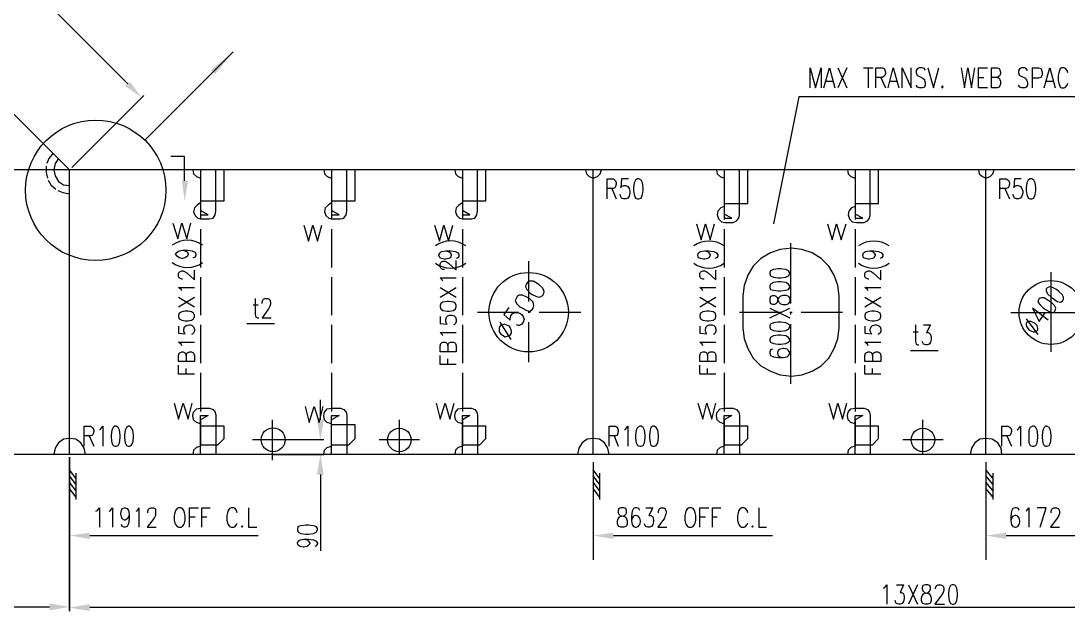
# Model space of a CAD drawing. Header units: millimetres. Extents: x 0.6 to 49, y 0.3 to 23.1.
# Drawn here: x 5.97 to 11.01, y 4.46 to 7.3 of the extents above; entities that cross this region are included whole.
import ezdxf

# ---------------------------------------------------------------- set-up
doc = ezdxf.new("R2010")
doc.units = ezdxf.units.MM
doc.layers.add('PDF_Geometry', color=7, linetype='Continuous')
doc.layers.add('PDF_Solid Fills', color=7, linetype='Continuous')

msp = doc.modelspace()

# ---------------------------------------------------------------- linework, layer by layer
at = {"layer": 'PDF_Geometry', "lineweight": 25}
msp.add_lwpolyline([(16.0061, 5.21), (4.4228, 5.21, -0.414794), (2.9628, 6.67), (2.9628, 19.12)], format="xyb", dxfattribs=at)
for points in [[(15.9694, 6.58), (6.2028, 6.58), (2.9628, 9.82)], [(4.2694, 9.2033), (6.4828, 6.9933)], [(6.5661, 6.7233), (6.9894, 7.1467)], [(9.7661, 6.9733), (9.7661, 7.07), (9.7928, 6.9733), (9.8194, 7.07), (9.8194, 6.9733)], [(9.8328, 6.9733), (9.8594, 7.07), (9.8861, 6.9733)], [(9.8994, 7.07), (9.9428, 6.9733)], [(9.9428, 7.07), (9.8994, 6.9733)], [(10.0228, 7.07), (10.0694, 7.07)], [(10.0461, 7.07), (10.0461, 6.9733)], [(10.0828, 6.9733), (10.0828, 7.07), (10.1128, 7.07), (10.1228, 7.0667), (10.1261, 7.06), (10.1294, 7.05), (10.1294, 7.0433), (10.1261, 7.0333), (10.1228, 7.03), (10.1128, 7.0233), (10.0828, 7.0233)], [(10.1428, 6.9733), (10.1661, 7.07), (10.1928, 6.9733)], [(10.2094, 6.9733), (10.2094, 7.07), (10.2528, 6.9733), (10.2528, 7.07)], [(10.3194, 7.0567), (10.3161, 7.0667), (10.3061, 7.07), (10.2928, 7.07), (10.2828, 7.0667), (10.2761, 7.0567), (10.2761, 7.0467), (10.2794, 7.0367), (10.2828, 7.0333), (10.2894, 7.03), (10.3094, 7.02), (10.3161, 7.0133), (10.3161, 7.01), (10.3194, 7), (10.3194, 6.9867), (10.3161, 6.9767), (10.3061, 6.9733), (10.2928, 6.9733), (10.2828, 6.9767), (10.2761, 6.9867)], [(10.3328, 7.07), (10.3594, 6.9733), (10.3861, 7.07)], [(10.4928, 7.07), (10.5094, 6.9733), (10.5261, 7.07), (10.5428, 6.9733), (10.5594, 7.07)], [(10.6194, 6.9733), (10.5761, 6.9733), (10.5761, 7.07), (10.6194, 7.07)], [(10.6661, 7.0233), (10.6761, 7.02), (10.6794, 7.0133), (10.6828, 7.0067), (10.6828, 6.9933), (10.6794, 6.9833), (10.6761, 6.9767), (10.6661, 6.9733), (10.6394, 6.9733), (10.6394, 7.07), (10.6661, 7.07), (10.6761, 7.0667), (10.6794, 7.06), (10.6828, 7.05), (10.6828, 7.0433), (10.6794, 7.0333), (10.6761, 7.03), (10.6661, 7.0233), (10.6394, 7.0233)], [(10.8128, 7.0567), (10.8061, 7.0667), (10.7994, 7.07), (10.7861, 7.07), (10.7761, 7.0667), (10.7694, 7.0567), (10.7694, 7.0467), (10.7728, 7.0367), (10.7761, 7.0333), (10.7828, 7.03), (10.8028, 7.02), (10.8061, 7.0133), (10.8094, 7.01), (10.8128, 7), (10.8128, 6.9867), (10.8061, 6.9767), (10.7994, 6.9733), (10.7861, 6.9733), (10.7761, 6.9767), (10.7694, 6.9867)], [(10.8361, 6.9733), (10.8361, 7.07), (10.8661, 7.07), (10.8761, 7.0667), (10.8794, 7.06), (10.8828, 7.05), (10.8828, 7.0367), (10.8794, 7.03), (10.8761, 7.0233), (10.8661, 7.02), (10.8361, 7.02)], [(10.8928, 6.9733), (10.9194, 7.07), (10.9461, 6.9733)], [(11.0061, 7.0467), (11.0028, 7.0567), (10.9961, 7.0667), (10.9894, 7.07), (10.9761, 7.07), (10.9694, 7.0667), (10.9661, 7.0567), (10.9628, 7.0467), (10.9594, 7.0333), (10.9594, 7.01), (10.9628, 6.9967), (10.9661, 6.9867), (10.9694, 6.9767), (10.9761, 6.9733), (10.9894, 6.9733), (10.9961, 6.9767), (11.0028, 6.9867), (11.0061, 6.9967)], [(9.8428, 7.0067), (9.8761, 7.0067)], [(10.1061, 7.0233), (10.1294, 6.9733)], [(10.1528, 7.0067), (10.1828, 7.0067)], [(10.5761, 7.0233), (10.6028, 7.0233)], [(10.9028, 7.0067), (10.9361, 7.0067)], [(6.2128, 6.59), (6.5594, 6.9367)], [(11.5328, 6.93), (9.7128, 6.93), (9.5894, 6.32)], [(6.1228, 6.66), (6.1028, 6.6333), (6.0928, 6.61)], [(6.1494, 6.6333), (6.1328, 6.61), (6.1261, 6.58), (6.1328, 6.55), (6.1494, 6.5233), (6.1728, 6.5067), (6.2028, 6.5033)], [(6.7561, 6.5267), (6.7561, 6.6433), (6.6894, 6.6433)], [(6.2028, 5.21), (6.2028, 6.58), (5.3094, 6.58)], [(6.0894, 6.5967), (6.0894, 6.5667), (6.0961, 6.54)], [(6.7961, 6.58), (6.7994, 6.56), (6.8128, 6.5467), (6.8328, 6.54)], [(6.8328, 6.42), (6.8161, 6.41), (6.8028, 6.3967), (6.7994, 6.3767), (6.8061, 6.36), (6.8194, 6.3467), (6.8361, 6.3433), (6.8761, 6.3433), (6.8928, 6.3467), (6.9028, 6.3633), (6.9061, 6.38), (6.9061, 6.58)], [(6.8328, 6.43), (6.9461, 6.43), (6.9461, 6.58)], [(6.8328, 6.58), (6.8328, 6.3633), (6.8694, 6.3633), (6.8328, 6.3833)], [(7.4261, 6.58), (7.4294, 6.56), (7.4428, 6.5467), (7.4628, 6.54)], [(7.4628, 6.42), (7.4461, 6.41), (7.4328, 6.3967), (7.4294, 6.3767), (7.4361, 6.36), (7.4494, 6.3467), (7.4661, 6.3433), (7.5061, 6.3433), (7.5228, 6.3467), (7.5328, 6.3633), (7.5361, 6.38), (7.5361, 6.58)], [(7.4628, 6.43), (7.5761, 6.43), (7.5761, 6.58)], [(7.4628, 6.58), (7.4628, 6.3633), (7.4994, 6.3633), (7.4628, 6.3833)], [(8.0561, 6.58), (8.0594, 6.56), (8.0728, 6.5467), (8.0928, 6.54)], [(8.0928, 6.42), (8.0761, 6.41), (8.0628, 6.3967), (8.0594, 6.3767), (8.0661, 6.36), (8.0794, 6.3467), (8.0961, 6.3433), (8.1361, 6.3433), (8.1528, 6.3467), (8.1628, 6.3633), (8.1661, 6.38), (8.1661, 6.58)], [(8.0928, 6.43), (8.2061, 6.43), (8.2061, 6.58)], [(8.0928, 6.58), (8.0928, 6.3633), (8.1294, 6.3633), (8.0928, 6.3833)], [(8.6861, 6.58), (8.6894, 6.56), (8.7028, 6.5467), (8.7228, 6.54), (8.7428, 6.5467), (8.7561, 6.56), (8.7628, 6.58)], [(8.7228, 5.21), (8.7228, 6.58)], [(9.3161, 6.58), (9.3194, 6.56), (9.3328, 6.5467), (9.3528, 6.54)], [(9.3528, 6.4033), (9.3361, 6.3967), (9.3228, 6.38), (9.3194, 6.3633), (9.3261, 6.3433), (9.3394, 6.33), (9.3561, 6.3267), (9.3961, 6.3267), (9.4128, 6.3333), (9.4228, 6.3467), (9.4261, 6.3633), (9.4261, 6.58)], [(9.3528, 6.4167), (9.4661, 6.4167), (9.4661, 6.58)], [(9.3528, 6.58), (9.3528, 6.3467), (9.3894, 6.3467), (9.3528, 6.3667)], [(9.9461, 6.58), (9.9494, 6.56), (9.9628, 6.5467), (9.9828, 6.54)], [(9.9828, 6.4033), (9.9661, 6.3967), (9.9528, 6.38), (9.9494, 6.3633), (9.9561, 6.3433), (9.9694, 6.33), (9.9894, 6.3267), (10.0261, 6.3267), (10.0428, 6.3333), (10.0528, 6.3467), (10.0561, 6.3633), (10.0561, 6.58)], [(9.9828, 6.4167), (10.0961, 6.4167), (10.0961, 6.58)], [(9.9828, 6.58), (9.9828, 6.3467), (10.0194, 6.3467), (9.9828, 6.3667)], [(10.5761, 6.58), (10.5794, 6.56), (10.5961, 6.5467), (10.6128, 6.54), (10.6328, 6.5467), (10.6461, 6.56), (10.6528, 6.58)], [(10.6128, 5.21), (10.6128, 6.58)], [(6.0994, 6.53), (6.1128, 6.5067), (6.1361, 6.4867)], [(8.7894, 6.44), (8.7894, 6.5367), (8.8194, 6.5367), (8.8261, 6.53), (8.8294, 6.5267), (8.8328, 6.5167), (8.8328, 6.51), (8.8294, 6.5), (8.8261, 6.4933), (8.8194, 6.49), (8.7894, 6.49)], [(8.8928, 6.5367), (8.8594, 6.5367), (8.8561, 6.4933), (8.8594, 6.5), (8.8694, 6.5033), (8.8794, 6.5033), (8.8894, 6.5), (8.8961, 6.49), (8.8994, 6.4767), (8.8994, 6.4667), (8.8961, 6.4533), (8.8894, 6.4433), (8.8794, 6.44), (8.8694, 6.44), (8.8594, 6.4433), (8.8561, 6.45), (8.8528, 6.46)], [(10.6794, 6.44), (10.6794, 6.5367), (10.7094, 6.5367), (10.7194, 6.53), (10.7228, 6.5267), (10.7261, 6.5167), (10.7261, 6.51), (10.7228, 6.5), (10.7194, 6.4933), (10.7094, 6.49), (10.6794, 6.49)], [(10.7828, 6.5367), (10.7494, 6.5367), (10.7461, 6.4933), (10.7494, 6.5), (10.7594, 6.5033), (10.7694, 6.5033), (10.7794, 6.5), (10.7861, 6.49), (10.7894, 6.4767), (10.7894, 6.4667), (10.7861, 6.4533), (10.7794, 6.4433), (10.7694, 6.44), (10.7594, 6.44), (10.7494, 6.4433), (10.7461, 6.45), (10.7428, 6.46)], [(6.1461, 6.48), (6.1694, 6.47), (6.2028, 6.4633)], [(6.8328, 6.4633), (6.8328, 6.34)], [(7.4628, 6.4633), (7.4628, 6.34)], [(8.0928, 6.4633), (8.0928, 6.34)], [(8.8128, 6.49), (8.8328, 6.44)], [(9.3528, 6.4633), (9.3528, 6.34)], [(9.9828, 6.4633), (9.9828, 6.34)], [(10.7028, 6.49), (10.7261, 6.44)], [(6.6994, 6.3233), (6.7228, 6.2467), (6.7428, 6.3233), (6.7661, 6.2467), (6.7861, 6.3233)], [(7.3294, 6.3133), (7.3528, 6.2367), (7.3728, 6.3133), (7.3961, 6.2367), (7.4161, 6.3133)], [(7.9594, 6.3133), (7.9828, 6.2367), (8.0028, 6.3133), (8.0261, 6.2367), (8.0461, 6.3133)], [(9.2194, 6.32), (9.2428, 6.2433), (9.2628, 6.32), (9.2861, 6.2433), (9.3061, 6.32)], [(9.8494, 6.32), (9.8728, 6.2433), (9.8928, 6.32), (9.9161, 6.2433), (9.9394, 6.32)], [(6.8328, 6.2933), (6.8328, 6.11)], [(7.4628, 6.2933), (7.4628, 6.11)], [(8.0928, 6.2933), (8.0928, 6.11)], [(9.3528, 6.2933), (9.3528, 6.11)], [(9.9828, 6.2933), (9.9828, 6.11)], [(9.6728, 5.9367), (9.6728, 6.2267)], [(6.7461, 6.1933), (6.7594, 6.19), (6.7694, 6.1833), (6.7728, 6.1733), (6.7694, 6.1633), (6.7594, 6.1567), (6.7461, 6.1533), (6.7428, 6.1533), (6.7294, 6.1567), (6.7194, 6.1633), (6.7128, 6.1733), (6.7194, 6.1833), (6.7294, 6.19), (6.7461, 6.1933), (6.7694, 6.1933), (6.7928, 6.19), (6.8061, 6.1833), (6.8094, 6.1733), (6.8094, 6.17), (6.8061, 6.16), (6.7961, 6.1567)], [(8.0128, 6.19), (8.0261, 6.1867), (8.0361, 6.18), (8.0394, 6.17), (8.0394, 6.1667), (8.0361, 6.1567), (8.0261, 6.1533), (8.0128, 6.15), (8.0061, 6.15), (7.9928, 6.1533), (7.9861, 6.1567), (7.9794, 6.1667), (7.9794, 6.17), (7.9861, 6.18), (7.9928, 6.1867), (8.0128, 6.19), (8.0361, 6.19), (8.0594, 6.1867), (8.0728, 6.18), (8.0761, 6.17), (8.0761, 6.1633), (8.0728, 6.1567), (8.0628, 6.1533)], [(9.2594, 6.19), (9.2728, 6.1867), (9.2794, 6.18), (9.2861, 6.17), (9.2861, 6.1667), (9.2794, 6.1567), (9.2728, 6.1533), (9.2594, 6.15), (9.2528, 6.15), (9.2394, 6.1533), (9.2294, 6.1567), (9.2261, 6.1667), (9.2261, 6.17), (9.2294, 6.18), (9.2394, 6.1867), (9.2594, 6.19), (9.2794, 6.19), (9.3028, 6.1867), (9.3161, 6.18), (9.3228, 6.17), (9.3228, 6.1633), (9.3161, 6.1567), (9.3094, 6.1533)], [(10.0528, 6.19), (10.0661, 6.1867), (10.0728, 6.18), (10.0794, 6.17), (10.0794, 6.1667), (10.0728, 6.1567), (10.0661, 6.1533), (10.0528, 6.15), (10.0461, 6.15), (10.0328, 6.1533), (10.0228, 6.1567), (10.0194, 6.1667), (10.0194, 6.17), (10.0228, 6.18), (10.0328, 6.1867), (10.0528, 6.19), (10.0728, 6.19), (10.0961, 6.1867), (10.1094, 6.18), (10.1161, 6.17), (10.1161, 6.1633), (10.1094, 6.1567), (10.1028, 6.1533)], [(8.0061, 6.1), (7.9994, 6.1), (7.9928, 6.1033), (7.9894, 6.1067), (7.9861, 6.1133), (7.9861, 6.1267), (7.9894, 6.1333), (7.9928, 6.1367), (7.9994, 6.14), (8.0094, 6.14), (8.0161, 6.1367), (8.0261, 6.13), (8.0628, 6.0967), (8.0628, 6.1433)], [(8.4128, 5.9467), (8.4128, 6.14)], [(6.7461, 6.0533), (6.7428, 6.0533), (6.7361, 6.0567), (6.7294, 6.06), (6.7261, 6.0667), (6.7261, 6.08), (6.7294, 6.0867), (6.7361, 6.09), (6.7428, 6.0933), (6.7494, 6.0933), (6.7561, 6.09), (6.7661, 6.0833), (6.8028, 6.05), (6.8028, 6.0967)], [(6.8328, 6.0633), (6.8328, 5.88)], [(7.4628, 6.0633), (7.4628, 5.88)], [(7.9994, 6.0433), (7.9961, 6.05), (7.9861, 6.06), (8.0628, 6.06)], [(8.0928, 6.0633), (8.0928, 5.88)], [(9.2561, 6.0533), (9.2494, 6.0533), (9.2428, 6.0567), (9.2394, 6.06), (9.2361, 6.0667), (9.2361, 6.08), (9.2394, 6.0867), (9.2428, 6.09), (9.2494, 6.0933), (9.2594, 6.0933), (9.2661, 6.09), (9.2761, 6.0833), (9.3128, 6.05), (9.3128, 6.0967)], [(9.3528, 6.0633), (9.3528, 5.88)], [(9.9828, 6.0633), (9.9828, 5.88)], [(10.0494, 6.0533), (10.0461, 6.0533), (10.0394, 6.0567), (10.0328, 6.06), (10.0294, 6.0667), (10.0294, 6.08), (10.0328, 6.0867), (10.0394, 6.09), (10.0461, 6.0933), (10.0528, 6.0933), (10.0594, 6.09), (10.0694, 6.0833), (10.1061, 6.05), (10.1061, 6.0967)], [(10.9261, 5.7033), (10.9261, 6.0867)], [(6.7428, 5.9967), (6.7394, 6.0033), (6.7261, 6.0133), (6.8028, 6.0133)], [(7.9861, 5.9667), (8.0628, 6.0133)], [(7.9861, 6.0133), (8.0628, 5.9667)], [(9.2494, 5.9967), (9.2461, 6.0033), (9.2361, 6.0133), (9.3128, 6.0133)], [(10.0461, 5.9967), (10.0428, 6.0033), (10.0294, 6.0133), (10.1061, 6.0133)], [(6.7261, 5.92), (6.8028, 5.9667)], [(6.7261, 5.9667), (6.8028, 5.92)], [(7.0961, 5.96), (7.0961, 5.8833), (7.0994, 5.87), (7.1061, 5.8667), (7.1128, 5.8667)], [(7.1294, 5.9367), (7.1294, 5.9433), (7.1328, 5.9533), (7.1361, 5.9567), (7.1428, 5.96), (7.1561, 5.96), (7.1628, 5.9567), (7.1661, 5.9533), (7.1694, 5.9433), (7.1694, 5.9333), (7.1661, 5.9233), (7.1594, 5.91), (7.1294, 5.8667), (7.1728, 5.8667)], [(9.2361, 5.92), (9.3128, 5.9667)], [(9.2361, 5.9667), (9.3128, 5.92)], [(10.0294, 5.92), (10.1061, 5.9667)], [(10.0294, 5.9667), (10.1061, 5.92)], [(7.0861, 5.93), (7.1094, 5.93)], [(8.3161, 5.9167), (8.2928, 5.8833), (8.3228, 5.8567), (8.3228, 5.8633), (8.3261, 5.8767), (8.3328, 5.8867), (8.3461, 5.8933), (8.3561, 5.8933), (8.3694, 5.89), (8.3794, 5.8833), (8.3861, 5.8733), (8.3894, 5.86), (8.3861, 5.8467), (8.3794, 5.8367), (8.3661, 5.83), (8.3628, 5.83), (8.3528, 5.8333)], [(8.4128, 5.8933), (8.4128, 5.9)], [(9.5728, 5.8667), (9.6694, 5.9133)], [(9.5728, 5.9133), (9.6694, 5.8667)], [(10.9128, 5.8567), (10.8361, 5.9133), (10.8694, 5.85), (10.8961, 5.89)], [(7.9861, 5.8733), (7.9861, 5.84), (8.0194, 5.8367), (8.0161, 5.84), (8.0128, 5.85), (8.0128, 5.86), (8.0161, 5.87), (8.0228, 5.8767), (8.0328, 5.88), (8.0428, 5.88), (8.0528, 5.8767), (8.0594, 5.87), (8.0628, 5.86), (8.0628, 5.85), (8.0594, 5.84), (8.0561, 5.8367), (8.0494, 5.8333)], [(8.3628, 5.8933), (8.1661, 5.8933)], [(8.2728, 5.8467), (8.3261, 5.7633)], [(8.4194, 5.8933), (8.4094, 5.8933)], [(8.4128, 5.6533), (8.4128, 5.8467)], [(8.6628, 5.8933), (8.4628, 5.8933)], [(9.6261, 5.8933), (9.4261, 5.8933)], [(9.6794, 5.8933), (9.6694, 5.8933)], [(9.6728, 5.8833), (9.6728, 5.89)], [(9.9228, 5.8933), (9.7228, 5.8933)], [(10.7328, 5.8933), (11.1161, 5.8933)], [(10.8061, 5.8633), (10.8628, 5.7867)], [(6.7261, 5.8267), (6.7261, 5.7933), (6.7594, 5.79), (6.7561, 5.7933), (6.7528, 5.8033), (6.7528, 5.8133), (6.7561, 5.8233), (6.7628, 5.83), (6.7761, 5.8333), (6.7828, 5.8333), (6.7928, 5.83), (6.7994, 5.8233), (6.8028, 5.8133), (6.8028, 5.8033), (6.7994, 5.7933), (6.7961, 5.79), (6.7894, 5.7867)], [(6.8328, 5.8333), (6.8328, 5.65)], [(7.0561, 5.84), (7.1894, 5.84)], [(7.4628, 5.8333), (7.4628, 5.65)], [(7.9994, 5.78), (7.9961, 5.7867), (7.9861, 5.7967), (8.0628, 5.7967)], [(8.0928, 5.8333), (8.0928, 5.65)], [(9.2361, 5.8267), (9.2361, 5.7933), (9.2694, 5.79), (9.2661, 5.7933), (9.2628, 5.8033), (9.2628, 5.8133), (9.2661, 5.8233), (9.2728, 5.83), (9.2828, 5.8333), (9.2928, 5.8333), (9.3028, 5.83), (9.3094, 5.8233), (9.3128, 5.8133), (9.3128, 5.8033), (9.3094, 5.7933), (9.3061, 5.79), (9.2994, 5.7867)], [(9.3528, 5.8333), (9.3528, 5.65)], [(9.6728, 5.55), (9.6728, 5.8367)], [(9.9828, 5.8333), (9.9828, 5.65)], [(10.0294, 5.8267), (10.0294, 5.7933), (10.0628, 5.79), (10.0594, 5.7933), (10.0561, 5.8033), (10.0561, 5.8133), (10.0594, 5.8233), (10.0661, 5.83), (10.0794, 5.8333), (10.0861, 5.8333), (10.0961, 5.83), (10.1028, 5.8233), (10.1061, 5.8133), (10.1061, 5.8033), (10.1028, 5.7933), (10.0994, 5.79), (10.0928, 5.7867)], [(10.2628, 5.8), (10.2861, 5.8)], [(10.2728, 5.8333), (10.2728, 5.7533), (10.2761, 5.74), (10.2828, 5.7367), (10.2894, 5.7367)], [(10.3128, 5.8333), (10.3461, 5.8333), (10.3261, 5.7967), (10.3361, 5.7967), (10.3428, 5.79), (10.3461, 5.7867), (10.3494, 5.7733), (10.3494, 5.7633), (10.3461, 5.75), (10.3394, 5.74), (10.3294, 5.7367), (10.3228, 5.7367), (10.3128, 5.74), (10.3094, 5.7467), (10.3061, 5.7533)], [(6.7428, 5.7333), (6.7394, 5.74), (6.7261, 5.75), (6.8028, 5.75)], [(8.0228, 5.7333), (8.0261, 5.7433), (8.0294, 5.7467), (8.0361, 5.75), (8.0494, 5.75), (8.0561, 5.7467), (8.0594, 5.7433), (8.0628, 5.7333), (8.0628, 5.7033), (7.9861, 5.7033), (7.9861, 5.7333), (7.9894, 5.7433), (7.9928, 5.7467), (7.9994, 5.75), (8.0094, 5.75), (8.0161, 5.7467), (8.0194, 5.7433), (8.0228, 5.7333), (8.0228, 5.7033)], [(9.2494, 5.7333), (9.2461, 5.74), (9.2361, 5.75), (9.3128, 5.75)], [(10.0461, 5.7333), (10.0428, 5.74), (10.0294, 5.75), (10.1061, 5.75)], [(6.7628, 5.6867), (6.7661, 5.6967), (6.7728, 5.7), (6.7794, 5.7033), (6.7894, 5.7033), (6.7961, 5.7), (6.7994, 5.6967), (6.8028, 5.6867), (6.8028, 5.6567), (6.7261, 5.6567), (6.7261, 5.6867), (6.7294, 5.6967), (6.7361, 5.7), (6.7428, 5.7033), (6.7494, 5.7033), (6.7561, 5.7), (6.7594, 5.6967), (6.7628, 5.6867), (6.7628, 5.6567)], [(9.2728, 5.6867), (9.2761, 5.6967), (9.2794, 5.7), (9.2861, 5.7033), (9.2994, 5.7033), (9.3061, 5.7), (9.3094, 5.6967), (9.3128, 5.6867), (9.3128, 5.6567), (9.2361, 5.6567), (9.2361, 5.6867), (9.2394, 5.6967), (9.2428, 5.7), (9.2494, 5.7033), (9.2594, 5.7033), (9.2661, 5.7), (9.2694, 5.6967), (9.2728, 5.6867), (9.2728, 5.6567)], [(9.5861, 5.7167), (9.5761, 5.7133), (9.5728, 5.7033), (9.5728, 5.6967), (9.5761, 5.6867), (9.5894, 5.68), (9.6128, 5.6767), (9.6361, 5.6767), (9.6561, 5.68), (9.6628, 5.6867), (9.6694, 5.6967), (9.6694, 5.7), (9.6628, 5.71), (9.6561, 5.7167), (9.6394, 5.72), (9.6361, 5.72), (9.6228, 5.7167), (9.6128, 5.71), (9.6094, 5.7), (9.6094, 5.6967), (9.6128, 5.6867), (9.6228, 5.68), (9.6361, 5.6767)], [(10.0661, 5.6867), (10.0694, 5.6967), (10.0761, 5.7), (10.0828, 5.7033), (10.0928, 5.7033), (10.0994, 5.7), (10.1028, 5.6967), (10.1061, 5.6867), (10.1061, 5.6567), (10.0294, 5.6567), (10.0294, 5.6867), (10.0328, 5.6967), (10.0394, 5.7), (10.0461, 5.7033), (10.0528, 5.7033), (10.0594, 5.7), (10.0628, 5.6967), (10.0661, 5.6867), (10.0661, 5.6567)], [(10.2494, 5.71), (10.3828, 5.71)], [(8.0628, 5.6433), (7.9861, 5.6433), (7.9861, 5.6867)], [(8.0228, 5.6433), (8.0228, 5.67)], [(6.8028, 5.5967), (6.7261, 5.5967), (6.7261, 5.64)], [(6.7628, 5.5967), (6.7628, 5.6233)], [(6.8328, 5.6033), (6.8328, 5.4167)], [(7.4628, 5.6033), (7.4628, 5.4167)], [(8.0928, 5.6033), (8.0928, 5.4167)], [(9.3128, 5.5967), (9.2361, 5.5967), (9.2361, 5.64)], [(9.2728, 5.5967), (9.2728, 5.6233)], [(9.3528, 5.6033), (9.3528, 5.4167)], [(9.9828, 5.6033), (9.9828, 5.4167)], [(10.1061, 5.5967), (10.0294, 5.5967), (10.0294, 5.64)], [(10.0661, 5.5967), (10.0661, 5.6233)], [(6.7061, 5.4567), (6.7261, 5.38), (6.7494, 5.4567), (6.7728, 5.38), (6.7928, 5.4567)], [(7.4094, 5.3767), (7.4094, 5.4733)], [(7.9661, 5.4567), (7.9861, 5.38), (8.0094, 5.4567), (8.0328, 5.38), (8.0528, 5.4567)], [(9.2261, 5.4567), (9.2494, 5.38), (9.2694, 5.4567), (9.2928, 5.38), (9.3128, 5.4567)], [(9.8561, 5.4567), (9.8794, 5.38), (9.8994, 5.4567), (9.9228, 5.38), (9.9428, 5.4567)], [(6.8328, 5.3567), (6.8128, 5.3633), (6.7994, 5.3767), (6.7961, 5.3967), (6.7994, 5.4133), (6.8128, 5.43), (6.8328, 5.4333), (6.8761, 5.4333), (6.8928, 5.4267), (6.9028, 5.4133), (6.9061, 5.3967), (6.9061, 5.21)], [(6.8328, 5.21), (6.8328, 5.3967), (6.8694, 5.3967), (6.8328, 5.3767)], [(7.3361, 5.44), (7.3561, 5.3633), (7.3794, 5.44), (7.4028, 5.3633), (7.4228, 5.44)], [(7.4628, 5.3567), (7.4428, 5.3633), (7.4294, 5.3767), (7.4261, 5.3967), (7.4294, 5.4133), (7.4428, 5.43), (7.4628, 5.4333), (7.5061, 5.4333), (7.5228, 5.4267), (7.5328, 5.4133), (7.5361, 5.3967), (7.5361, 5.21)], [(7.4628, 5.21), (7.4628, 5.3967), (7.4994, 5.3967), (7.4628, 5.3767)], [(8.0928, 5.3567), (8.0728, 5.3633), (8.0594, 5.3767), (8.0561, 5.3967), (8.0594, 5.4133), (8.0728, 5.43), (8.0928, 5.4333), (8.1361, 5.4333), (8.1528, 5.4267), (8.1628, 5.4133), (8.1661, 5.3967), (8.1661, 5.21)], [(8.0928, 5.21), (8.0928, 5.3967), (8.1294, 5.3967), (8.0928, 5.3767)], [(9.3528, 5.3567), (9.3328, 5.3633), (9.3194, 5.3767), (9.3161, 5.3967), (9.3194, 5.4133), (9.3328, 5.43), (9.3528, 5.4333), (9.3961, 5.4333), (9.4128, 5.4267), (9.4228, 5.4133), (9.4261, 5.3967), (9.4261, 5.21)], [(9.3528, 5.21), (9.3528, 5.3967), (9.3894, 5.3967), (9.3528, 5.3767)], [(9.9828, 5.3567), (9.9628, 5.3633), (9.9494, 5.3767), (9.9461, 5.3967), (9.9494, 5.4133), (9.9628, 5.43), (9.9828, 5.4333), (10.0261, 5.4333), (10.0428, 5.4267), (10.0528, 5.4133), (10.0561, 5.3967), (10.0561, 5.21)], [(9.9828, 5.21), (9.9828, 5.3967), (10.0194, 5.3967), (9.9828, 5.3767)], [(6.2728, 5.25), (6.2728, 5.3467), (6.3028, 5.3467), (6.3128, 5.34), (6.3161, 5.3367), (6.3194, 5.3267), (6.3194, 5.32), (6.3161, 5.31), (6.3128, 5.3033), (6.3028, 5.3), (6.2728, 5.3)], [(6.3461, 5.3267), (6.3528, 5.3333), (6.3628, 5.3467), (6.3628, 5.25)], [(6.8328, 5.3733), (6.8328, 5.25), (6.8128, 5.2433), (6.7994, 5.23), (6.7961, 5.21)], [(6.8328, 5.2567), (6.9161, 5.2567), (6.9461, 5.2867), (6.9461, 5.3467), (6.8328, 5.3467)], [(7.1794, 5.1833), (7.1794, 5.3767)], [(7.1794, 5.21), (7.4261, 5.21), (7.4294, 5.23), (7.4428, 5.2433), (7.4628, 5.25), (7.4628, 5.3733)], [(7.4628, 5.2567), (7.5461, 5.2567), (7.5761, 5.2867), (7.5761, 5.3533), (7.4628, 5.3533)], [(7.7894, 5.2133), (7.7894, 5.3767)], [(8.0928, 5.3733), (8.0928, 5.25), (8.0728, 5.2433), (8.0594, 5.23), (8.0561, 5.21)], [(8.0928, 5.2567), (8.1761, 5.2567), (8.2061, 5.2867), (8.2061, 5.3467), (8.0928, 5.3467)], [(8.7994, 5.25), (8.7994, 5.3467), (8.8294, 5.3467), (8.8394, 5.34), (8.8394, 5.3367), (8.8428, 5.3267), (8.8428, 5.32), (8.8394, 5.31), (8.8394, 5.3033), (8.8294, 5.3), (8.7994, 5.3)], [(8.8728, 5.3267), (8.8794, 5.3333), (8.8894, 5.3467), (8.8894, 5.25)], [(9.3528, 5.3733), (9.3528, 5.25), (9.3328, 5.2433), (9.3194, 5.23), (9.3161, 5.21)], [(9.3528, 5.2567), (9.4361, 5.2567), (9.4661, 5.2867), (9.4661, 5.3467), (9.3528, 5.3467)], [(9.9828, 5.3733), (9.9828, 5.25), (9.9628, 5.2433), (9.9494, 5.23), (9.9461, 5.21)], [(9.9828, 5.2567), (10.0661, 5.2567), (10.0961, 5.2867), (10.0961, 5.3467), (9.9828, 5.3467)], [(10.3094, 5.2133), (10.3094, 5.3767)], [(10.6894, 5.25), (10.6894, 5.3467), (10.7194, 5.3467), (10.7294, 5.34), (10.7328, 5.3367), (10.7361, 5.3267), (10.7361, 5.32), (10.7328, 5.31), (10.7294, 5.3033), (10.7194, 5.3), (10.6894, 5.3)], [(10.7628, 5.3267), (10.7694, 5.3333), (10.7794, 5.3467), (10.7794, 5.25)], [(6.2961, 5.3), (6.3194, 5.25)], [(8.8228, 5.3), (8.8428, 5.25)], [(10.7128, 5.3), (10.7361, 5.25)], [(6.2794, 5.21), (6.2728, 5.24), (6.2561, 5.2667), (6.2328, 5.2833), (6.2028, 5.2867), (6.1728, 5.2833), (6.1494, 5.2667), (6.1328, 5.24), (6.1261, 5.21)], [(7.4261, 5.28), (7.2761, 5.28), (7.0828, 5.28)], [(7.8861, 5.28), (7.6928, 5.28)], [(8.7994, 5.21), (8.7928, 5.24), (8.7761, 5.2667), (8.7528, 5.2833), (8.7228, 5.2867), (8.6928, 5.2833), (8.6694, 5.2667), (8.6528, 5.24), (8.6461, 5.21)], [(10.4061, 5.28), (10.2128, 5.28)], [(10.6894, 5.21), (10.6861, 5.24), (10.6694, 5.2667), (10.6428, 5.2833), (10.6128, 5.2867), (10.5828, 5.2833), (10.5594, 5.2667), (10.5428, 5.24), (10.5361, 5.21)], [(6.2028, 4.46), (6.2028, 5.1967), (6.2028, 4.4567)], [(6.2028, 5.1733), (6.2028, 4.7033)], [(8.7228, 5.1733), (8.7228, 4.7033)], [(10.6128, 5.1733), (10.6128, 4.7033)], [(6.2328, 5.0967), (6.2028, 5.1367)], [(6.2328, 5.0667), (6.2028, 5.1067)], [(6.2328, 5.12), (6.2328, 4.9933)], [(7.4094, 5.1133), (7.4094, 4.7467)], [(8.7528, 5.0967), (8.7228, 5.1367)], [(8.7528, 5.0667), (8.7228, 5.1067)], [(8.7528, 5.12), (8.7528, 4.9933)], [(10.6461, 5.0967), (10.6128, 5.1367)], [(10.6461, 5.0667), (10.6128, 5.1067)], [(10.6461, 5.12), (10.6461, 4.9933)], [(6.2328, 5.0367), (6.2028, 5.0767)], [(6.2328, 5.0067), (6.2028, 5.0467)], [(8.7528, 5.0367), (8.7228, 5.0767)], [(8.7528, 5.0067), (8.7228, 5.0467)], [(10.6461, 5.0367), (10.6128, 5.0767)], [(10.6461, 5.0067), (10.6128, 5.0467)], [(6.3294, 4.9367), (6.3361, 4.94), (6.3461, 4.9533), (6.3461, 4.86)], [(6.3928, 4.9367), (6.3994, 4.94), (6.4094, 4.9533), (6.4094, 4.86)], [(6.4894, 4.9233), (6.4861, 4.91), (6.4794, 4.9), (6.4694, 4.8933), (6.4661, 4.8933), (6.4561, 4.9), (6.4528, 4.91), (6.4494, 4.9233), (6.4494, 4.9267), (6.4528, 4.94), (6.4561, 4.95), (6.4661, 4.9533), (6.4694, 4.9533), (6.4794, 4.95), (6.4861, 4.94), (6.4894, 4.9233), (6.4894, 4.9), (6.4861, 4.8767), (6.4794, 4.8633), (6.4694, 4.86), (6.4628, 4.86), (6.4561, 4.8633), (6.4528, 4.8733)], [(6.5228, 4.9367), (6.5294, 4.94), (6.5361, 4.9533), (6.5361, 4.86)], [(6.5794, 4.93), (6.5794, 4.9367), (6.5828, 4.9467), (6.5861, 4.95), (6.5928, 4.9533), (6.6061, 4.9533), (6.6128, 4.95), (6.6161, 4.9467), (6.6161, 4.9167), (6.6094, 4.9033), (6.5761, 4.86), (6.6194, 4.86)], [(6.7794, 4.86), (6.7794, 4.9533), (6.8228, 4.9533)], [(6.8394, 4.86), (6.8394, 4.9533), (6.8794, 4.9533)], [(7.0094, 4.93), (7.0061, 4.94), (6.9994, 4.95), (6.9928, 4.9533), (6.9794, 4.9533), (6.9728, 4.95), (6.9661, 4.94), (6.9628, 4.93), (6.9594, 4.9167), (6.9594, 4.8933), (6.9628, 4.88), (6.9661, 4.8733), (6.9728, 4.8633), (6.9794, 4.86), (6.9928, 4.86), (6.9994, 4.8633), (7.0061, 4.8733), (7.0094, 4.88)], [(7.0628, 4.9533), (7.0628, 4.86), (7.1028, 4.86)], [(8.9461, 4.94), (8.9428, 4.95), (8.9328, 4.9533), (8.9261, 4.9533), (8.9161, 4.95), (8.9094, 4.9367), (8.9061, 4.9133), (8.9061, 4.89), (8.9094, 4.8733), (8.9161, 4.8633), (8.9261, 4.86), (8.9294, 4.86), (8.9394, 4.8633), (8.9461, 4.8733), (8.9494, 4.8867), (8.9494, 4.89), (8.9461, 4.9033), (8.9394, 4.9133), (8.9294, 4.9167), (8.9261, 4.9167), (8.9161, 4.9133), (8.9094, 4.9033), (8.9061, 4.89)], [(8.9761, 4.9533), (9.0094, 4.9533), (8.9894, 4.9167), (8.9994, 4.9167), (9.0061, 4.9133), (9.0094, 4.91), (9.0128, 4.8933), (9.0128, 4.8867), (9.0094, 4.8733), (9.0028, 4.8633), (8.9928, 4.86), (8.9861, 4.86), (8.9761, 4.8633), (8.9728, 4.8667), (8.9694, 4.8767)], [(9.0361, 4.93), (9.0361, 4.9367), (9.0394, 4.9467), (9.0428, 4.95), (9.0494, 4.9533), (9.0628, 4.9533), (9.0694, 4.95), (9.0694, 4.9467), (9.0728, 4.9367), (9.0728, 4.9267), (9.0694, 4.9167), (9.0661, 4.9033), (9.0328, 4.86), (9.0761, 4.86)], [(9.2361, 4.86), (9.2361, 4.9533), (9.2794, 4.9533)], [(9.2961, 4.86), (9.2961, 4.9533), (9.3361, 4.9533)], [(9.4661, 4.93), (9.4628, 4.94), (9.4561, 4.95), (9.4494, 4.9533), (9.4361, 4.9533), (9.4294, 4.95), (9.4228, 4.94), (9.4194, 4.93), (9.4161, 4.9167), (9.4161, 4.8933), (9.4194, 4.88), (9.4228, 4.8733), (9.4294, 4.8633), (9.4361, 4.86), (9.4494, 4.86), (9.4561, 4.8633), (9.4628, 4.8733), (9.4661, 4.88)], [(9.5194, 4.9533), (9.5194, 4.86), (9.5561, 4.86)], [(10.7728, 4.94), (10.7694, 4.95), (10.7594, 4.9533), (10.7528, 4.9533), (10.7428, 4.95), (10.7361, 4.9367), (10.7328, 4.9133), (10.7328, 4.89), (10.7361, 4.8733), (10.7428, 4.8633), (10.7528, 4.86), (10.7561, 4.86), (10.7661, 4.8633), (10.7728, 4.8733), (10.7761, 4.8867), (10.7761, 4.89), (10.7728, 4.9033), (10.7661, 4.9133), (10.7561, 4.9167), (10.7528, 4.9167), (10.7428, 4.9133), (10.7361, 4.9033), (10.7328, 4.89)], [(10.8061, 4.9367), (10.8094, 4.94), (10.8194, 4.9533), (10.8194, 4.86)], [(10.8728, 4.86), (10.9028, 4.9533), (10.8594, 4.9533)], [(10.9261, 4.93), (10.9261, 4.9367), (10.9294, 4.9467), (10.9328, 4.95), (10.9394, 4.9533), (10.9528, 4.9533), (10.9594, 4.95), (10.9628, 4.9467), (10.9661, 4.9367), (10.9661, 4.9267), (10.9628, 4.9167), (10.9561, 4.9033), (10.9228, 4.86), (10.9661, 4.86)], [(6.7794, 4.91), (6.8061, 4.91)], [(6.8394, 4.91), (6.8628, 4.91)], [(9.2361, 4.91), (9.2628, 4.91)], [(9.2961, 4.91), (9.3194, 4.91)], [(6.2994, 4.82), (7.1094, 4.82)], [(7.3294, 4.8033), (7.3461, 4.8), (7.3528, 4.7933), (7.3594, 4.7833), (7.3594, 4.78), (7.3528, 4.7733), (7.3461, 4.7667), (7.3294, 4.7633), (7.3261, 4.7633), (7.3128, 4.7667), (7.3028, 4.7733), (7.2994, 4.78), (7.2994, 4.7833), (7.3028, 4.7933), (7.3128, 4.8), (7.3294, 4.8033), (7.3528, 4.8033), (7.3761, 4.8), (7.3894, 4.7933), (7.3961, 4.7833), (7.3961, 4.78), (7.3894, 4.77), (7.3828, 4.7667)], [(8.8194, 4.82), (9.5861, 4.82)], [(10.7094, 4.82), (11.4761, 4.82)], [(10.1194, 4.5667), (10.1261, 4.57), (10.1361, 4.5833), (10.1361, 4.49)], [(10.1828, 4.5833), (10.2161, 4.5833), (10.1994, 4.5467), (10.2061, 4.5467), (10.2128, 4.5433), (10.2161, 4.54), (10.2194, 4.5267), (10.2194, 4.5167), (10.2161, 4.5033), (10.2094, 4.4933), (10.1994, 4.49), (10.1928, 4.49), (10.1828, 4.4933), (10.1794, 4.4967), (10.1761, 4.5067)], [(10.2394, 4.5833), (10.2828, 4.49)], [(10.2828, 4.5833), (10.2394, 4.49)], [(10.3694, 4.5633), (10.3694, 4.5667), (10.3728, 4.5767), (10.3761, 4.58), (10.3828, 4.5833), (10.3961, 4.5833), (10.4028, 4.58), (10.4061, 4.5767), (10.4094, 4.5667), (10.4094, 4.5567), (10.4061, 4.5467), (10.3994, 4.5333), (10.3661, 4.49), (10.4128, 4.49)], [(4.4994, 4.4767), (6.1061, 4.4767)], [(14.2994, 4.4733), (6.2994, 4.4733)]]:
    msp.add_lwpolyline(points, dxfattribs=at)
for points in [[(10.4028, 6.9833), (10.3994, 6.9767), (10.4028, 6.9733), (10.4061, 6.9767)], [(8.9361, 6.5367), (8.9261, 6.53), (8.9194, 6.5167), (8.9161, 6.4933), (8.9161, 6.48), (8.9194, 6.46), (8.9261, 6.4433), (8.9361, 6.44), (8.9428, 6.44), (8.9528, 6.4433), (8.9594, 6.46), (8.9628, 6.48), (8.9628, 6.4933), (8.9594, 6.5167), (8.9528, 6.53), (8.9428, 6.5367)], [(10.8261, 6.5367), (10.8161, 6.53), (10.8094, 6.5167), (10.8061, 6.4933), (10.8061, 6.48), (10.8094, 6.46), (10.8161, 6.4433), (10.8261, 6.44), (10.8328, 6.44), (10.8428, 6.4433), (10.8494, 6.46), (10.8528, 6.48), (10.8528, 6.4933), (10.8494, 6.5167), (10.8428, 6.53), (10.8328, 6.5367)], [(9.9061, 5.9733), (9.8994, 6.0233), (9.8828, 6.0733), (9.8561, 6.1167), (9.8194, 6.1533), (9.7761, 6.18), (9.7261, 6.1967), (9.6761, 6.2033), (9.6228, 6.1967), (9.5761, 6.18), (9.5294, 6.1533), (9.4928, 6.1167), (9.4661, 6.0733), (9.4494, 6.0233), (9.4428, 5.9733), (9.4428, 5.82), (9.4494, 5.7667), (9.4661, 5.72), (9.4928, 5.6733), (9.5294, 5.6367), (9.5761, 5.61), (9.6228, 5.5933), (9.6761, 5.5867), (9.7261, 5.5933), (9.7761, 5.61), (9.8194, 5.6367), (9.8561, 5.6733), (9.8828, 5.72), (9.8994, 5.7667), (9.9061, 5.82)], [(9.5728, 6.08), (9.5761, 6.07), (9.5894, 6.0633), (9.6128, 6.06), (9.6261, 6.06), (9.6494, 6.0633), (9.6628, 6.07), (9.6694, 6.08), (9.6694, 6.0833), (9.6628, 6.0933), (9.6494, 6.1), (9.6261, 6.1033), (9.6128, 6.1033), (9.5894, 6.1), (9.5761, 6.0933), (9.5728, 6.0833)], [(8.3994, 6.03), (8.3961, 6.0167), (8.4028, 6.0033), (8.4194, 5.9867), (8.4294, 5.98), (8.4494, 5.97), (8.4661, 5.9667), (8.4761, 5.9733), (8.4828, 5.98), (8.4861, 5.9933), (8.4794, 6.01), (8.4628, 6.0267), (8.4528, 6.0333), (8.4328, 6.0433), (8.4161, 6.0433), (8.4061, 6.0367)], [(9.5728, 6.0133), (9.5761, 6.0033), (9.5894, 6), (9.6128, 5.9967), (9.6261, 5.9967), (9.6494, 6), (9.6628, 6.0033), (9.6694, 6.0133), (9.6694, 6.02), (9.6628, 6.03), (9.6494, 6.0367), (9.6261, 6.04), (9.6128, 6.04), (9.5894, 6.0367), (9.5761, 6.03), (9.5728, 6.02)], [(10.9028, 6.0067), (10.9028, 5.9967), (10.9094, 5.9833), (10.9261, 5.9667), (10.9361, 5.96), (10.9561, 5.9467), (10.9728, 5.9433), (10.9828, 5.95), (10.9861, 5.9567), (10.9861, 5.9667), (10.9794, 5.98), (10.9628, 5.9933), (10.9528, 6.0033), (10.9328, 6.0133), (10.9161, 6.0167), (10.9061, 6.01)], [(7.9861, 5.92), (7.9894, 5.91), (7.9994, 5.9033), (8.0194, 5.9), (8.0294, 5.9), (8.0494, 5.9033), (8.0594, 5.91), (8.0628, 5.92), (8.0628, 5.9267), (8.0594, 5.9367), (8.0494, 5.9433), (8.0294, 5.9467), (8.0194, 5.9467), (7.9994, 5.9433), (7.9894, 5.9367), (7.9861, 5.9267)], [(8.3528, 5.9633), (8.3461, 5.95), (8.3528, 5.9367), (8.3694, 5.92), (8.3828, 5.9133), (8.4028, 5.9033), (8.4194, 5.9), (8.4294, 5.9067), (8.4328, 5.9133), (8.4361, 5.9267), (8.4328, 5.9433), (8.4161, 5.96), (8.4028, 5.9667), (8.3828, 5.9767), (8.3661, 5.9767), (8.3561, 5.97)], [(9.5728, 5.9467), (9.5761, 5.9367), (9.5861, 5.9333), (9.5961, 5.9333), (9.6028, 5.9367), (9.6094, 5.9433), (9.6128, 5.9567), (9.6194, 5.9667), (9.6261, 5.9733), (9.6361, 5.9767), (9.6494, 5.9767), (9.6594, 5.9733), (9.6628, 5.97), (9.6694, 5.96), (9.6694, 5.9467), (9.6628, 5.9367), (9.6594, 5.9333), (9.6494, 5.93), (9.6361, 5.93), (9.6261, 5.9333), (9.6194, 5.94), (9.6128, 5.95), (9.6094, 5.9633), (9.6028, 5.97), (9.5961, 5.9733), (9.5861, 5.9733), (9.5761, 5.97), (9.5728, 5.96)], [(10.8661, 5.9533), (10.8628, 5.9433), (10.8728, 5.93), (10.8894, 5.9133), (10.8994, 5.9067), (10.9194, 5.8967), (10.9328, 5.8933), (10.9428, 5.8967), (10.9461, 5.9033), (10.9494, 5.9133), (10.9428, 5.9267), (10.9261, 5.9433), (10.9128, 5.95), (10.8928, 5.9633), (10.8794, 5.9633), (10.8694, 5.96)], [(6.7261, 5.8733), (6.7294, 5.8633), (6.7428, 5.8567), (6.7594, 5.8533), (6.7728, 5.8533), (6.7894, 5.8567), (6.7994, 5.8633), (6.8028, 5.8733), (6.8028, 5.88), (6.7994, 5.89), (6.7894, 5.8967), (6.7728, 5.9), (6.7594, 5.9), (6.7428, 5.8967), (6.7294, 5.89), (6.7261, 5.88)], [(9.2361, 5.8733), (9.2394, 5.8633), (9.2494, 5.8567), (9.2694, 5.8533), (9.2794, 5.8533), (9.2994, 5.8567), (9.3094, 5.8633), (9.3128, 5.8733), (9.3128, 5.88), (9.3094, 5.89), (9.2994, 5.8967), (9.2794, 5.9), (9.2694, 5.9), (9.2494, 5.8967), (9.2394, 5.89), (9.2361, 5.88)], [(10.0294, 5.8733), (10.0328, 5.8633), (10.0461, 5.8567), (10.0628, 5.8533), (10.0761, 5.8533), (10.0928, 5.8567), (10.1028, 5.8633), (10.1061, 5.8733), (10.1061, 5.88), (10.1028, 5.89), (10.0928, 5.8967), (10.0761, 5.9), (10.0628, 5.9), (10.0461, 5.8967), (10.0328, 5.89), (10.0294, 5.88)], [(9.5728, 5.8233), (9.5761, 5.8133), (9.5894, 5.8067), (9.6128, 5.8033), (9.6261, 5.8033), (9.6494, 5.8067), (9.6628, 5.8133), (9.6694, 5.8233), (9.6694, 5.83), (9.6628, 5.8367), (9.6494, 5.8433), (9.6261, 5.8467), (9.6128, 5.8467), (9.5894, 5.8433), (9.5761, 5.8367), (9.5728, 5.83)], [(10.8061, 5.84), (10.8061, 5.8333), (10.8094, 5.8233), (10.8194, 5.81), (10.8261, 5.8067), (10.8394, 5.8), (10.8494, 5.8), (10.8561, 5.8033), (10.8628, 5.81), (10.8628, 5.8167), (10.8594, 5.83), (10.8494, 5.84), (10.8428, 5.8433), (10.8294, 5.85), (10.8194, 5.85), (10.8094, 5.8467)], [(8.2694, 5.82), (8.2694, 5.8), (8.2794, 5.7867), (8.2861, 5.7833), (8.2994, 5.7767), (8.3128, 5.78), (8.3228, 5.7833), (8.3294, 5.7933), (8.3294, 5.8033), (8.3261, 5.8133), (8.3194, 5.8267), (8.3094, 5.83), (8.2961, 5.8367), (8.2861, 5.8333), (8.2761, 5.83)], [(9.5728, 5.7567), (9.5761, 5.75), (9.5894, 5.7433), (9.6128, 5.74), (9.6261, 5.74), (9.6494, 5.7433), (9.6628, 5.75), (9.6694, 5.7567), (9.6694, 5.7633), (9.6628, 5.7733), (9.6494, 5.78), (9.6261, 5.7833), (9.6128, 5.7833), (9.5894, 5.78), (9.5761, 5.7733), (9.5728, 5.7633)], [(6.4194, 5.3467), (6.4128, 5.34), (6.4061, 5.3267), (6.4028, 5.3033), (6.4028, 5.29), (6.4061, 5.2667), (6.4128, 5.2533), (6.4194, 5.25), (6.4261, 5.25), (6.4361, 5.2533), (6.4428, 5.2667), (6.4461, 5.29), (6.4461, 5.3033), (6.4428, 5.3267), (6.4361, 5.34), (6.4261, 5.3467)], [(6.4861, 5.3467), (6.4761, 5.34), (6.4694, 5.3267), (6.4661, 5.3033), (6.4661, 5.29), (6.4694, 5.2667), (6.4761, 5.2533), (6.4861, 5.25), (6.4928, 5.25), (6.4994, 5.2533), (6.5061, 5.2667), (6.5094, 5.29), (6.5094, 5.3033), (6.5061, 5.3267), (6.4994, 5.34), (6.4928, 5.3467)], [(8.9461, 5.3467), (8.9361, 5.34), (8.9294, 5.3267), (8.9261, 5.3033), (8.9261, 5.29), (8.9294, 5.2667), (8.9361, 5.2533), (8.9461, 5.25), (8.9528, 5.25), (8.9628, 5.2533), (8.9694, 5.2667), (8.9728, 5.29), (8.9728, 5.3033), (8.9694, 5.3267), (8.9628, 5.34), (8.9528, 5.3467)], [(9.0094, 5.3467), (8.9994, 5.34), (8.9961, 5.3267), (8.9928, 5.3033), (8.9928, 5.29), (8.9961, 5.2667), (8.9994, 5.2533), (9.0094, 5.25), (9.0161, 5.25), (9.0261, 5.2533), (9.0328, 5.2667), (9.0361, 5.29), (9.0361, 5.3033), (9.0328, 5.3267), (9.0261, 5.34), (9.0161, 5.3467)], [(10.8361, 5.3467), (10.8261, 5.34), (10.8194, 5.3267), (10.8194, 5.2667), (10.8261, 5.2533), (10.8361, 5.25), (10.8428, 5.25), (10.8528, 5.2533), (10.8594, 5.2667), (10.8628, 5.29), (10.8628, 5.3033), (10.8594, 5.3267), (10.8528, 5.34), (10.8428, 5.3467)], [(10.8994, 5.3467), (10.8928, 5.34), (10.8861, 5.3267), (10.8828, 5.3033), (10.8828, 5.29), (10.8861, 5.2667), (10.8928, 5.2533), (10.8994, 5.25), (10.9061, 5.25), (10.9161, 5.2533), (10.9228, 5.2667), (10.9261, 5.29), (10.9261, 5.3033), (10.9228, 5.3267), (10.9161, 5.34), (10.9061, 5.3467)], [(6.7261, 4.9533), (6.7194, 4.95), (6.7128, 4.94), (6.7094, 4.93), (6.7061, 4.9167), (6.7061, 4.8933), (6.7094, 4.88), (6.7128, 4.8733), (6.7194, 4.8633), (6.7261, 4.86), (6.7394, 4.86), (6.7461, 4.8633), (6.7528, 4.8733), (6.7561, 4.88), (6.7594, 4.8933), (6.7594, 4.9167), (6.7561, 4.93), (6.7528, 4.94), (6.7461, 4.95), (6.7394, 4.9533)], [(8.8561, 4.9533), (8.8461, 4.95), (8.8428, 4.94), (8.8428, 4.93), (8.8461, 4.9233), (8.8528, 4.9167), (8.8661, 4.9133), (8.8761, 4.91), (8.8828, 4.9), (8.8861, 4.89), (8.8861, 4.8767), (8.8828, 4.8667), (8.8794, 4.8633), (8.8694, 4.86), (8.8561, 4.86), (8.8461, 4.8633), (8.8428, 4.8667), (8.8394, 4.8767), (8.8394, 4.89), (8.8428, 4.9), (8.8494, 4.91), (8.8594, 4.9133), (8.8728, 4.9167), (8.8794, 4.9233), (8.8828, 4.93), (8.8828, 4.94), (8.8794, 4.95), (8.8694, 4.9533)], [(9.1828, 4.9533), (9.1761, 4.95), (9.1694, 4.94), (9.1661, 4.93), (9.1628, 4.9167), (9.1628, 4.8933), (9.1661, 4.88), (9.1694, 4.8733), (9.1761, 4.8633), (9.1828, 4.86), (9.1961, 4.86), (9.2028, 4.8633), (9.2094, 4.8733), (9.2128, 4.88), (9.2161, 4.8933), (9.2161, 4.9167), (9.2128, 4.93), (9.2094, 4.94), (9.2028, 4.95), (9.1961, 4.9533)], [(7.0328, 4.8667), (7.0294, 4.8633), (7.0328, 4.86), (7.0361, 4.8633)], [(7.2994, 4.8467), (7.3028, 4.8367), (7.3161, 4.83), (7.3394, 4.8267), (7.3528, 4.8267), (7.3761, 4.83), (7.3894, 4.8367), (7.3961, 4.8467), (7.3961, 4.8533), (7.3894, 4.8633), (7.3761, 4.8667), (7.3528, 4.87), (7.3394, 4.87), (7.3161, 4.8667), (7.3028, 4.8633), (7.2994, 4.8533)], [(9.4894, 4.8667), (9.4861, 4.8633), (9.4894, 4.86), (9.4928, 4.8633)], [(10.3194, 4.5833), (10.3094, 4.58), (10.3061, 4.57), (10.3061, 4.5633), (10.3094, 4.5533), (10.3161, 4.5467), (10.3294, 4.5433), (10.3394, 4.54), (10.3461, 4.53), (10.3494, 4.52), (10.3494, 4.5067), (10.3461, 4.4967), (10.3428, 4.4933), (10.3328, 4.49), (10.3194, 4.49), (10.3094, 4.4933), (10.3061, 4.4967), (10.3028, 4.5067), (10.3028, 4.52), (10.3061, 4.53), (10.3128, 4.54), (10.3228, 4.5433), (10.3361, 4.5467), (10.3428, 4.5533), (10.3461, 4.5633), (10.3461, 4.57), (10.3428, 4.58), (10.3328, 4.5833)], [(10.4494, 4.5833), (10.4428, 4.58), (10.4361, 4.5667), (10.4328, 4.5433), (10.4328, 4.53), (10.4361, 4.5067), (10.4428, 4.4933), (10.4494, 4.49), (10.4561, 4.49), (10.4661, 4.4933), (10.4728, 4.5067), (10.4761, 4.53), (10.4761, 4.5433), (10.4728, 4.5667), (10.4661, 4.58), (10.4561, 4.5833)]]:
    msp.add_lwpolyline(points, close=True, dxfattribs=at)
for centre, radius in [((6.3283, 6.4811), 0.3378), ((8.4116, 5.8942), 0.1912), ((10.9258, 5.893), 0.1537), ((7.1818, 5.2809), 0.0576), ((7.7895, 5.28), 0.0566), ((10.3095, 5.28), 0.0566)]:
    msp.add_circle(centre, radius, dxfattribs=at)
for centre, radius, start, end in [((6.7694, 6.1152), 0.1252, 54.1329, 125.8671), ((8.0361, 6.1119), 0.1252, 54.1329, 125.8671), ((9.2794, 6.1107), 0.1261, 54.4497, 125.5503), ((10.0728, 6.1107), 0.1261, 54.4497, 125.5503), ((6.7694, 6.2348), 0.1252, 234.1329, 305.8671), ((8.0361, 6.2314), 0.1252, 234.1329, 305.8671), ((9.2794, 6.2326), 0.1261, 234.4497, 305.5503), ((10.0728, 6.2326), 0.1261, 234.4497, 305.5503)]:
    msp.add_arc(centre, radius, start, end, dxfattribs=at)
at = {"layer": 'PDF_Solid Fills', "lineweight": 25, "transparency": 33554559}
for points in [[(6.9894, 7.1467), (6.9028, 7.04), (6.8828, 7.06)], [(6.4928, 7.0033), (6.4694, 6.9833), (6.5494, 6.9267)], [(6.7728, 6.5267), (6.7561, 6.43), (6.7428, 6.5267)], [(7.3928, 5.3767), (7.4261, 5.3767), (7.4094, 5.28)], [(7.3928, 5.1133), (7.4261, 5.1133), (7.4094, 5.21)], [(6.2994, 4.8333), (6.2994, 4.8033), (6.2028, 4.82)], [(8.8194, 4.8333), (8.8194, 4.8033), (8.7228, 4.82)], [(10.7094, 4.8333), (10.7094, 4.8033), (10.6128, 4.82)], [(6.1061, 4.4933), (6.1061, 4.46), (6.2028, 4.4767)], [(6.2994, 4.49), (6.2994, 4.4567), (6.2028, 4.4733)]]:
    msp.add_solid(points, dxfattribs=at)

doc.saveas('drawing.dxf')
